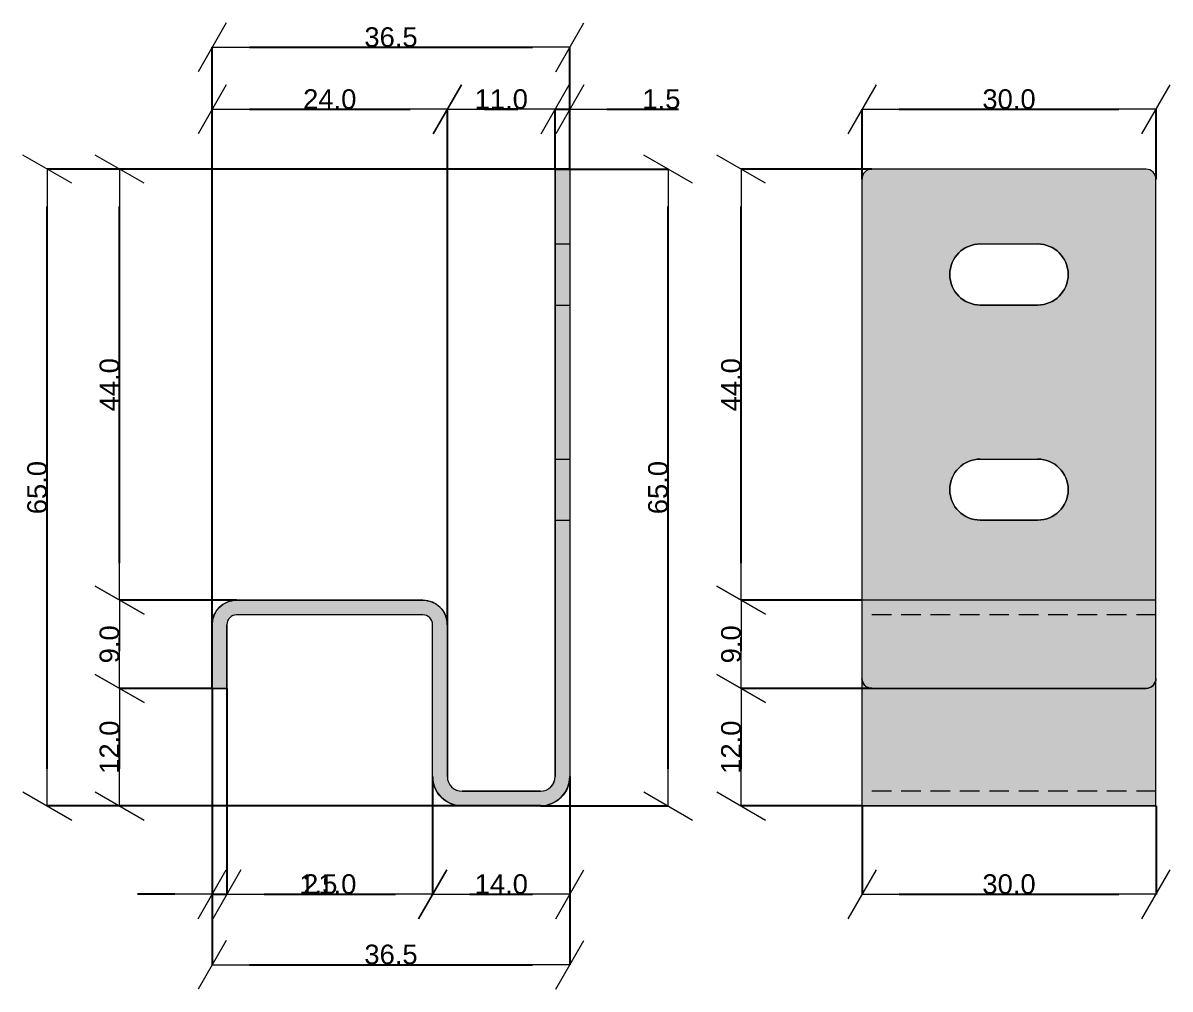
# Model space of a CAD drawing. Header units: millimetres. Extents: x -7826 to 55813, y 465 to 25965.
# Drawn here: x 48873 to 50044, y 21058 to 22044 of the extents above; entities that cross this region are included whole.
import ezdxf

# ---------------------------------------------------------------- set-up
doc = ezdxf.new("R2010")
doc.units = ezdxf.units.MM
doc.linetypes.add('Hidden Line', pattern=[30, 20, -10])
doc.layers.add('2D Drafting - General102', color=254, linetype='Continuous', lineweight=13)
doc.layers.add('2D Drafting - General2', color=251, linetype='Continuous', lineweight=15)
doc.layers.add('Dimensioning - General', color=7, linetype='Continuous')
doc.styles.add('GENERATED_STYLE_1', font='arial.ttf')
doc.dimstyles.new('GENERATED_STYLE__3', dxfattribs={"dimtxt": 20, "dimasz": 38, "dimexe": 0.18, "dimexo": 0, "dimgap": 0.09, "dimtad": 1, "dimtih": 1, "dimtoh": 1, "dimdec": 1, "dimlfac": 0.1, "dimzin": 0, "dimdsep": 46, "dimtxsty": 'GENERATED_STYLE_1', "dimblk": 'ARROWHEAD_2', "dimblk1": 'ARROWHEAD_2', "dimblk2": 'ARROWHEAD_2', "dimcen": 0.09, "dimclrd": 161, "dimclre": 161, "dimclrt": 161, "dimadec": 0, "dimazin": 0, "dimtfac": 1, "dimtdec": 4, "dimtmove": 0, "dimatfit": 3, "dimfxl": 0, "dimtolj": 1, "dimtzin": 0, "dimarcsym": 0})
doc.dimstyles.new('GENERATED_STYLE__4', dxfattribs={"dimtxt": 20, "dimasz": 38, "dimexe": 0.18, "dimexo": 0, "dimgap": 0.09, "dimtad": 1, "dimdec": 1, "dimlfac": 0.1, "dimzin": 0, "dimdsep": 46, "dimtxsty": 'GENERATED_STYLE_1', "dimblk": 'ARROWHEAD_2', "dimblk1": 'ARROWHEAD_2', "dimblk2": 'ARROWHEAD_2', "dimcen": 0.09, "dimclrd": 161, "dimclre": 161, "dimclrt": 161, "dimadec": 0, "dimazin": 0, "dimtfac": 1, "dimtdec": 4, "dimtmove": 0, "dimatfit": 3, "dimfxl": 0, "dimtolj": 1, "dimtzin": 0, "dimarcsym": 0})

# ---------------------------------------------------------------- blocks, each defined once
blk = doc.blocks.new('ARROWHEAD_2')
at = {"color": 0, "linetype": 'Continuous', "lineweight": 0}
for p, q in [((-0.378, -0.655), (0.378, 0.655)), ((0, 0), (-1, 0))]:
    blk.add_line(p, q, dxfattribs=at)
blk = doc.blocks.new('*D162')
at = {"layer": 'Defpoints', "color": 0, "linetype": 'Continuous'}
for p in [(48898.1, 21895.1), (49431.3, 21895.1), (49401.3, 21245.1)]:
    blk.add_point(p, dxfattribs=at)
at = {"layer": 'Dimensioning - General', "color": 161, "linetype": 'Continuous', "lineweight": -2}
for p, q in [((49431.3, 21895.1), (48898, 21895.1)), ((48898.1, 21283.1), (48898.1, 21857.1)), ((49401.3, 21245.1), (48898, 21245.1))]:
    blk.add_line(p, q, dxfattribs=at)
at = {"layer": 'Dimensioning - General', "color": 161, "linetype": 'Continuous', "lineweight": -2, "xscale": 38.00000000000001, "yscale": 38.00000000000001, "zscale": 38.00000000000001}
for p, rotation in [((48898.1, 21895.1), 90), ((48898.1, 21245.1), 270)]:
    blk.add_blockref('ARROWHEAD_2', p, dxfattribs=dict(at, rotation=rotation))
at = {"layer": 'Dimensioning - General', "color": 161, "linetype": 'Continuous', "lineweight": 25, "insert": (48887.8, 21570.1), "char_height": 20, "attachment_point": 5, "rotation": 90, "style": 'GENERATED_STYLE_1'}
blk.add_mtext('\\A1;65.0', dxfattribs=at)
blk = doc.blocks.new('*D163')
at = {"layer": 'Defpoints', "color": 0, "linetype": 'Continuous'}
for p in [(49416.3, 21895.1), (49531.6, 21895.1), (49401.3, 21245.1)]:
    blk.add_point(p, dxfattribs=at)
at = {"layer": 'Dimensioning - General', "color": 161, "linetype": 'Continuous', "lineweight": -2}
for p, q in [((49416.3, 21895.1), (49531.8, 21895.1)), ((49531.6, 21283.1), (49531.6, 21857.1)), ((49401.3, 21245.1), (49531.8, 21245.1))]:
    blk.add_line(p, q, dxfattribs=at)
at = {"layer": 'Dimensioning - General', "color": 161, "linetype": 'Continuous', "lineweight": -2, "xscale": 38.00000000000001, "yscale": 38.00000000000001, "zscale": 38.00000000000001}
for p, rotation in [((49531.6, 21895.1), 90), ((49531.6, 21245.1), 270)]:
    blk.add_blockref('ARROWHEAD_2', p, dxfattribs=dict(at, rotation=rotation))
at = {"layer": 'Dimensioning - General', "color": 161, "linetype": 'Continuous', "lineweight": 25, "insert": (49521.3, 21570.1), "char_height": 20, "attachment_point": 5, "rotation": 90, "style": 'GENERATED_STYLE_1'}
blk.add_mtext('\\A1;65.0', dxfattribs=at)
blk = doc.blocks.new('*D164')
at = {"layer": 'Defpoints', "color": 0, "linetype": 'Continuous'}
for p in [(49606.1, 21365.1), (49739.4, 21365.1), (49729.4, 21245.1)]:
    blk.add_point(p, dxfattribs=at)
at = {"layer": 'Dimensioning - General', "color": 161, "linetype": 'Continuous', "lineweight": -2}
for p, q in [((49739.4, 21365.1), (49605.9, 21365.1)), ((49606.1, 21283.1), (49606.1, 21327.1)), ((49729.4, 21245.1), (49605.9, 21245.1))]:
    blk.add_line(p, q, dxfattribs=at)
at = {"layer": 'Dimensioning - General', "color": 161, "linetype": 'Continuous', "lineweight": -2, "xscale": 38.00000000000001, "yscale": 38.00000000000001, "zscale": 38.00000000000001}
for p, rotation in [((49606.1, 21365.1), 90), ((49606.1, 21245.1), 270)]:
    blk.add_blockref('ARROWHEAD_2', p, dxfattribs=dict(at, rotation=rotation))
at = {"layer": 'Dimensioning - General', "color": 161, "linetype": 'Continuous', "lineweight": 25, "insert": (49595.8, 21305.1), "char_height": 20, "attachment_point": 5, "rotation": 90, "style": 'GENERATED_STYLE_1'}
blk.add_mtext('\\A1;12.0', dxfattribs=at)
blk = doc.blocks.new('*D165')
at = {"layer": 'Defpoints', "color": 0, "linetype": 'Continuous'}
for p in [(49606.1, 21455.1), (49729.4, 21455.1), (49739.4, 21365.1)]:
    blk.add_point(p, dxfattribs=at)
at = {"layer": 'Dimensioning - General', "color": 161, "linetype": 'Continuous', "lineweight": -2}
for p, q in [((49729.4, 21455.1), (49605.9, 21455.1)), ((49606.1, 21403.1), (49606.1, 21417.1)), ((49739.4, 21365.1), (49605.9, 21365.1))]:
    blk.add_line(p, q, dxfattribs=at)
at = {"layer": 'Dimensioning - General', "color": 161, "linetype": 'Continuous', "lineweight": -2, "xscale": 38.00000000000001, "yscale": 38.00000000000001, "zscale": 38.00000000000001}
for p, rotation in [((49606.1, 21455.1), 90), ((49606.1, 21365.1), 270)]:
    blk.add_blockref('ARROWHEAD_2', p, dxfattribs=dict(at, rotation=rotation))
at = {"layer": 'Dimensioning - General', "color": 161, "linetype": 'Continuous', "lineweight": 25, "insert": (49595.8, 21410.1), "char_height": 20, "attachment_point": 5, "rotation": 90, "style": 'GENERATED_STYLE_1'}
blk.add_mtext('\\A1;9.0', dxfattribs=at)
blk = doc.blocks.new('*D166')
at = {"layer": 'Defpoints', "color": 0, "linetype": 'Continuous'}
for p in [(49606.1, 21895.1), (49739.4, 21895.1), (49729.4, 21455.1)]:
    blk.add_point(p, dxfattribs=at)
at = {"layer": 'Dimensioning - General', "color": 161, "linetype": 'Continuous', "lineweight": -2}
for p, q in [((49739.4, 21895.1), (49605.9, 21895.1)), ((49606.1, 21493.1), (49606.1, 21857.1)), ((49729.4, 21455.1), (49605.9, 21455.1))]:
    blk.add_line(p, q, dxfattribs=at)
at = {"layer": 'Dimensioning - General', "color": 161, "linetype": 'Continuous', "lineweight": -2, "xscale": 38.00000000000001, "yscale": 38.00000000000001, "zscale": 38.00000000000001}
for p, rotation in [((49606.1, 21895.1), 90), ((49606.1, 21455.1), 270)]:
    blk.add_blockref('ARROWHEAD_2', p, dxfattribs=dict(at, rotation=rotation))
at = {"layer": 'Dimensioning - General', "color": 161, "linetype": 'Continuous', "lineweight": 25, "insert": (49595.8, 21675.1), "char_height": 20, "attachment_point": 5, "rotation": 90, "style": 'GENERATED_STYLE_1'}
blk.add_mtext('\\A1;44.0', dxfattribs=at)
blk = doc.blocks.new('*D167')
at = {"layer": 'Defpoints', "color": 0, "linetype": 'Continuous'}
for p in [(50029.4, 21956.3), (49729.4, 21885.1), (50029.4, 21885.1)]:
    blk.add_point(p, dxfattribs=at)
at = {"layer": 'Dimensioning - General', "color": 161, "linetype": 'Continuous', "lineweight": -2}
for p, q in [((49729.4, 21885.1), (49729.4, 21956.4)), ((49767.4, 21956.3), (49991.4, 21956.3)), ((50029.4, 21885.1), (50029.4, 21956.4))]:
    blk.add_line(p, q, dxfattribs=at)
at = {"layer": 'Dimensioning - General', "color": 161, "linetype": 'Continuous', "lineweight": -2, "xscale": 38.00000000000001, "yscale": 38.00000000000001, "zscale": 38.00000000000001, "rotation": 180}
blk.add_blockref('ARROWHEAD_2', (49729.4, 21956.3), dxfattribs=at)
at = {"layer": 'Dimensioning - General', "color": 161, "linetype": 'Continuous', "lineweight": -2, "xscale": 38.00000000000001, "yscale": 38.00000000000001, "zscale": 38.00000000000001}
blk.add_blockref('ARROWHEAD_2', (50029.4, 21956.3), dxfattribs=at)
at = {"layer": 'Dimensioning - General', "color": 161, "linetype": 'Continuous', "lineweight": 25, "insert": (49879.4, 21966.6), "char_height": 20, "attachment_point": 5, "style": 'GENERATED_STYLE_1'}
blk.add_mtext('\\A1;30.0', dxfattribs=at)
blk = doc.blocks.new('*D168')
at = {"layer": 'Defpoints', "color": 0, "linetype": 'Continuous'}
for p in [(49306.3, 21956.3), (49306.3, 21430.1), (49066.3, 21365.1)]:
    blk.add_point(p, dxfattribs=at)
at = {"layer": 'Dimensioning - General', "color": 161, "linetype": 'Continuous', "lineweight": -2}
for p, q in [((49066.3, 21365.1), (49066.3, 21956.4)), ((49104.3, 21956.3), (49268.3, 21956.3)), ((49306.3, 21430.1), (49306.3, 21956.4))]:
    blk.add_line(p, q, dxfattribs=at)
at = {"layer": 'Dimensioning - General', "color": 161, "linetype": 'Continuous', "lineweight": -2, "xscale": 38.00000000000001, "yscale": 38.00000000000001, "zscale": 38.00000000000001, "rotation": 180}
blk.add_blockref('ARROWHEAD_2', (49066.3, 21956.3), dxfattribs=at)
at = {"layer": 'Dimensioning - General', "color": 161, "linetype": 'Continuous', "lineweight": -2, "xscale": 38.00000000000001, "yscale": 38.00000000000001, "zscale": 38.00000000000001}
blk.add_blockref('ARROWHEAD_2', (49306.3, 21956.3), dxfattribs=at)
at = {"layer": 'Dimensioning - General', "color": 161, "linetype": 'Continuous', "lineweight": 25, "insert": (49186.3, 21966.6), "char_height": 20, "attachment_point": 5, "style": 'GENERATED_STYLE_1'}
blk.add_mtext('\\A1;24.0', dxfattribs=at)
blk = doc.blocks.new('*D169')
at = {"layer": 'Defpoints', "color": 0, "linetype": 'Continuous'}
for p in [(49416.3, 21956.3), (49416.3, 21895.1), (49306.3, 21430.1)]:
    blk.add_point(p, dxfattribs=at)
at = {"layer": 'Dimensioning - General', "color": 161, "linetype": 'Continuous', "lineweight": -2}
for p, q in [((49306.3, 21430.1), (49306.3, 21956.4)), ((49344.3, 21956.3), (49378.3, 21956.3)), ((49416.3, 21895.1), (49416.3, 21956.4))]:
    blk.add_line(p, q, dxfattribs=at)
at = {"layer": 'Dimensioning - General', "color": 161, "linetype": 'Continuous', "lineweight": -2, "xscale": 38.00000000000001, "yscale": 38.00000000000001, "zscale": 38.00000000000001, "rotation": 180}
blk.add_blockref('ARROWHEAD_2', (49306.3, 21956.3), dxfattribs=at)
at = {"layer": 'Dimensioning - General', "color": 161, "linetype": 'Continuous', "lineweight": -2, "xscale": 38.00000000000001, "yscale": 38.00000000000001, "zscale": 38.00000000000001}
blk.add_blockref('ARROWHEAD_2', (49416.3, 21956.3), dxfattribs=at)
at = {"layer": 'Dimensioning - General', "color": 161, "linetype": 'Continuous', "lineweight": 25, "insert": (49361.3, 21966.6), "char_height": 20, "attachment_point": 5, "style": 'GENERATED_STYLE_1'}
blk.add_mtext('\\A1;11.0', dxfattribs=at)
blk = doc.blocks.new('*D170')
at = {"layer": 'Defpoints', "color": 0, "linetype": 'Continuous'}
for p in [(49431.3, 21956.3), (49416.3, 21895.1), (49431.3, 21895.1)]:
    blk.add_point(p, dxfattribs=at)
at = {"layer": 'Dimensioning - General', "color": 161, "linetype": 'Continuous', "lineweight": -2}
for p, q in [((49378.3, 21956.3), (49340.3, 21956.3)), ((49416.3, 21895.1), (49416.3, 21956.4)), ((49416.3, 21956.3), (49431.3, 21956.3)), ((49431.3, 21895.1), (49431.3, 21956.4)), ((49469.3, 21956.3), (49542.1, 21956.3))]:
    blk.add_line(p, q, dxfattribs=at)
at = {"layer": 'Dimensioning - General', "color": 161, "linetype": 'Continuous', "lineweight": -2, "xscale": 38.00000000000001, "yscale": 38.00000000000001, "zscale": 38.00000000000001}
blk.add_blockref('ARROWHEAD_2', (49416.3, 21956.3), dxfattribs=at)
at = {"layer": 'Dimensioning - General', "color": 161, "linetype": 'Continuous', "lineweight": -2, "xscale": 38.00000000000001, "yscale": 38.00000000000001, "zscale": 38.00000000000001, "rotation": 180}
blk.add_blockref('ARROWHEAD_2', (49431.3, 21956.3), dxfattribs=at)
at = {"layer": 'Dimensioning - General', "color": 161, "linetype": 'Continuous', "lineweight": 25, "insert": (49524.7, 21966.6), "char_height": 20, "attachment_point": 5, "style": 'GENERATED_STYLE_1'}
blk.add_mtext('\\A1;1.5', dxfattribs=at)
blk = doc.blocks.new('*D171')
at = {"layer": 'Defpoints', "color": 0, "linetype": 'Continuous'}
for p in [(49431.3, 22019.6), (49431.3, 21895.1), (49066.3, 21365.1)]:
    blk.add_point(p, dxfattribs=at)
at = {"layer": 'Dimensioning - General', "color": 161, "linetype": 'Continuous', "lineweight": -2}
for p, q in [((49066.3, 21365.1), (49066.3, 22019.8)), ((49104.3, 22019.6), (49393.3, 22019.6)), ((49431.3, 21895.1), (49431.3, 22019.8))]:
    blk.add_line(p, q, dxfattribs=at)
at = {"layer": 'Dimensioning - General', "color": 161, "linetype": 'Continuous', "lineweight": -2, "xscale": 38.00000000000001, "yscale": 38.00000000000001, "zscale": 38.00000000000001, "rotation": 180}
blk.add_blockref('ARROWHEAD_2', (49066.3, 22019.6), dxfattribs=at)
at = {"layer": 'Dimensioning - General', "color": 161, "linetype": 'Continuous', "lineweight": -2, "xscale": 38.00000000000001, "yscale": 38.00000000000001, "zscale": 38.00000000000001}
blk.add_blockref('ARROWHEAD_2', (49431.3, 22019.6), dxfattribs=at)
at = {"layer": 'Dimensioning - General', "color": 161, "linetype": 'Continuous', "lineweight": 25, "insert": (49248.8, 22029.9), "char_height": 20, "attachment_point": 5, "style": 'GENERATED_STYLE_1'}
blk.add_mtext('\\A1;36.5', dxfattribs=at)
blk = doc.blocks.new('*D172')
at = {"layer": 'Defpoints', "color": 0, "linetype": 'Continuous'}
for p in [(48971.9, 21365.1), (49066.3, 21365.1), (49321.3, 21245.1)]:
    blk.add_point(p, dxfattribs=at)
at = {"layer": 'Dimensioning - General', "color": 161, "linetype": 'Continuous', "lineweight": -2}
for p, q in [((49066.3, 21365.1), (48971.7, 21365.1)), ((48971.9, 21283.1), (48971.9, 21327.1)), ((49321.3, 21245.1), (48971.7, 21245.1))]:
    blk.add_line(p, q, dxfattribs=at)
at = {"layer": 'Dimensioning - General', "color": 161, "linetype": 'Continuous', "lineweight": -2, "xscale": 38.00000000000001, "yscale": 38.00000000000001, "zscale": 38.00000000000001}
for p, rotation in [((48971.9, 21365.1), 90), ((48971.9, 21245.1), 270)]:
    blk.add_blockref('ARROWHEAD_2', p, dxfattribs=dict(at, rotation=rotation))
at = {"layer": 'Dimensioning - General', "color": 161, "linetype": 'Continuous', "lineweight": 25, "insert": (48961.6, 21305.1), "char_height": 20, "attachment_point": 5, "rotation": 90, "style": 'GENERATED_STYLE_1'}
blk.add_mtext('\\A1;12.0', dxfattribs=at)
blk = doc.blocks.new('*D173')
at = {"layer": 'Defpoints', "color": 0, "linetype": 'Continuous'}
for p in [(48971.9, 21455.1), (49091.3, 21455.1), (49066.3, 21365.1)]:
    blk.add_point(p, dxfattribs=at)
at = {"layer": 'Dimensioning - General', "color": 161, "linetype": 'Continuous', "lineweight": -2}
for p, q in [((49091.3, 21455.1), (48971.7, 21455.1)), ((48971.9, 21403.1), (48971.9, 21417.1)), ((49066.3, 21365.1), (48971.7, 21365.1))]:
    blk.add_line(p, q, dxfattribs=at)
at = {"layer": 'Dimensioning - General', "color": 161, "linetype": 'Continuous', "lineweight": -2, "xscale": 38.00000000000001, "yscale": 38.00000000000001, "zscale": 38.00000000000001}
for p, rotation in [((48971.9, 21455.1), 90), ((48971.9, 21365.1), 270)]:
    blk.add_blockref('ARROWHEAD_2', p, dxfattribs=dict(at, rotation=rotation))
at = {"layer": 'Dimensioning - General', "color": 161, "linetype": 'Continuous', "lineweight": 25, "insert": (48961.6, 21410.1), "char_height": 20, "attachment_point": 5, "rotation": 90, "style": 'GENERATED_STYLE_1'}
blk.add_mtext('\\A1;9.0', dxfattribs=at)
blk = doc.blocks.new('*D174')
at = {"layer": 'Defpoints', "color": 0, "linetype": 'Continuous'}
for p in [(48971.9, 21895.1), (49416.3, 21895.1), (49091.3, 21455.1)]:
    blk.add_point(p, dxfattribs=at)
at = {"layer": 'Dimensioning - General', "color": 161, "linetype": 'Continuous', "lineweight": -2}
for p, q in [((49416.3, 21895.1), (48971.7, 21895.1)), ((48971.9, 21493.1), (48971.9, 21857.1)), ((49091.3, 21455.1), (48971.7, 21455.1))]:
    blk.add_line(p, q, dxfattribs=at)
at = {"layer": 'Dimensioning - General', "color": 161, "linetype": 'Continuous', "lineweight": -2, "xscale": 38.00000000000001, "yscale": 38.00000000000001, "zscale": 38.00000000000001}
for p, rotation in [((48971.9, 21895.1), 90), ((48971.9, 21455.1), 270)]:
    blk.add_blockref('ARROWHEAD_2', p, dxfattribs=dict(at, rotation=rotation))
at = {"layer": 'Dimensioning - General', "color": 161, "linetype": 'Continuous', "lineweight": 25, "insert": (48961.6, 21675.1), "char_height": 20, "attachment_point": 5, "rotation": 90, "style": 'GENERATED_STYLE_1'}
blk.add_mtext('\\A1;44.0', dxfattribs=at)
blk = doc.blocks.new('*D175')
at = {"layer": 'Defpoints', "color": 0, "linetype": 'Continuous'}
for p in [(49066.3, 21365.1), (49081.3, 21365.1), (49081.3, 21154.9)]:
    blk.add_point(p, dxfattribs=at)
at = {"layer": 'Dimensioning - General', "color": 161, "linetype": 'Continuous', "lineweight": -2}
for p, q in [((49066.3, 21365.1), (49066.3, 21154.8)), ((49081.3, 21365.1), (49081.3, 21154.8)), ((49028.3, 21154.9), (48990.3, 21154.9)), ((49066.3, 21154.9), (49081.3, 21154.9)), ((49119.3, 21154.9), (49192.1, 21154.9))]:
    blk.add_line(p, q, dxfattribs=at)
at = {"layer": 'Dimensioning - General', "color": 161, "linetype": 'Continuous', "lineweight": -2, "xscale": 38.00000000000001, "yscale": 38.00000000000001, "zscale": 38.00000000000001}
blk.add_blockref('ARROWHEAD_2', (49066.3, 21154.9), dxfattribs=at)
at = {"layer": 'Dimensioning - General', "color": 161, "linetype": 'Continuous', "lineweight": -2, "xscale": 38.00000000000001, "yscale": 38.00000000000001, "zscale": 38.00000000000001, "rotation": 180}
blk.add_blockref('ARROWHEAD_2', (49081.3, 21154.9), dxfattribs=at)
at = {"layer": 'Dimensioning - General', "color": 161, "linetype": 'Continuous', "lineweight": 25, "insert": (49174.7, 21165.2), "char_height": 20, "attachment_point": 5, "style": 'GENERATED_STYLE_1'}
blk.add_mtext('\\A1;1.5', dxfattribs=at)
blk = doc.blocks.new('*D176')
at = {"layer": 'Defpoints', "color": 0, "linetype": 'Continuous'}
for p in [(49081.3, 21365.1), (49291.3, 21275.1), (49291.3, 21154.9)]:
    blk.add_point(p, dxfattribs=at)
at = {"layer": 'Dimensioning - General', "color": 161, "linetype": 'Continuous', "lineweight": -2}
for p, q in [((49081.3, 21365.1), (49081.3, 21154.8)), ((49291.3, 21275.1), (49291.3, 21154.8)), ((49119.3, 21154.9), (49253.3, 21154.9))]:
    blk.add_line(p, q, dxfattribs=at)
at = {"layer": 'Dimensioning - General', "color": 161, "linetype": 'Continuous', "lineweight": -2, "xscale": 38.00000000000001, "yscale": 38.00000000000001, "zscale": 38.00000000000001, "rotation": 180}
blk.add_blockref('ARROWHEAD_2', (49081.3, 21154.9), dxfattribs=at)
at = {"layer": 'Dimensioning - General', "color": 161, "linetype": 'Continuous', "lineweight": -2, "xscale": 38.00000000000001, "yscale": 38.00000000000001, "zscale": 38.00000000000001}
blk.add_blockref('ARROWHEAD_2', (49291.3, 21154.9), dxfattribs=at)
at = {"layer": 'Dimensioning - General', "color": 161, "linetype": 'Continuous', "lineweight": 25, "insert": (49186.3, 21165.2), "char_height": 20, "attachment_point": 5, "style": 'GENERATED_STYLE_1'}
blk.add_mtext('\\A1;21.0', dxfattribs=at)
blk = doc.blocks.new('*D177')
at = {"layer": 'Defpoints', "color": 0, "linetype": 'Continuous'}
for p in [(49291.3, 21275.1), (49431.3, 21275.1), (49431.3, 21154.9)]:
    blk.add_point(p, dxfattribs=at)
at = {"layer": 'Dimensioning - General', "color": 161, "linetype": 'Continuous', "lineweight": -2}
for p, q in [((49291.3, 21275.1), (49291.3, 21154.8)), ((49431.3, 21275.1), (49431.3, 21154.8)), ((49329.3, 21154.9), (49393.3, 21154.9))]:
    blk.add_line(p, q, dxfattribs=at)
at = {"layer": 'Dimensioning - General', "color": 161, "linetype": 'Continuous', "lineweight": -2, "xscale": 38.00000000000001, "yscale": 38.00000000000001, "zscale": 38.00000000000001, "rotation": 180}
blk.add_blockref('ARROWHEAD_2', (49291.3, 21154.9), dxfattribs=at)
at = {"layer": 'Dimensioning - General', "color": 161, "linetype": 'Continuous', "lineweight": -2, "xscale": 38.00000000000001, "yscale": 38.00000000000001, "zscale": 38.00000000000001}
blk.add_blockref('ARROWHEAD_2', (49431.3, 21154.9), dxfattribs=at)
at = {"layer": 'Dimensioning - General', "color": 161, "linetype": 'Continuous', "lineweight": 25, "insert": (49361.3, 21165.2), "char_height": 20, "attachment_point": 5, "style": 'GENERATED_STYLE_1'}
blk.add_mtext('\\A1;14.0', dxfattribs=at)
blk = doc.blocks.new('*D178')
at = {"layer": 'Defpoints', "color": 0, "linetype": 'Continuous'}
for p in [(49066.3, 21365.1), (49431.3, 21275.1), (49431.3, 21083)]:
    blk.add_point(p, dxfattribs=at)
at = {"layer": 'Dimensioning - General', "color": 161, "linetype": 'Continuous', "lineweight": -2}
for p, q in [((49066.3, 21365.1), (49066.3, 21082.9)), ((49431.3, 21275.1), (49431.3, 21082.9)), ((49104.3, 21083), (49393.3, 21083))]:
    blk.add_line(p, q, dxfattribs=at)
at = {"layer": 'Dimensioning - General', "color": 161, "linetype": 'Continuous', "lineweight": -2, "xscale": 38.00000000000001, "yscale": 38.00000000000001, "zscale": 38.00000000000001, "rotation": 180}
blk.add_blockref('ARROWHEAD_2', (49066.3, 21083), dxfattribs=at)
at = {"layer": 'Dimensioning - General', "color": 161, "linetype": 'Continuous', "lineweight": -2, "xscale": 38.00000000000001, "yscale": 38.00000000000001, "zscale": 38.00000000000001}
blk.add_blockref('ARROWHEAD_2', (49431.3, 21083), dxfattribs=at)
at = {"layer": 'Dimensioning - General', "color": 161, "linetype": 'Continuous', "lineweight": 25, "insert": (49248.8, 21093.4), "char_height": 20, "attachment_point": 5, "style": 'GENERATED_STYLE_1'}
blk.add_mtext('\\A1;36.5', dxfattribs=at)
blk = doc.blocks.new('*D179')
at = {"layer": 'Defpoints', "color": 0, "linetype": 'Continuous'}
for p in [(49729.4, 21245.1), (50029.4, 21245.1), (50029.4, 21154.9)]:
    blk.add_point(p, dxfattribs=at)
at = {"layer": 'Dimensioning - General', "color": 161, "linetype": 'Continuous', "lineweight": -2}
for p, q in [((49729.4, 21245.1), (49729.4, 21154.8)), ((50029.4, 21245.1), (50029.4, 21154.8)), ((49767.4, 21154.9), (49991.4, 21154.9))]:
    blk.add_line(p, q, dxfattribs=at)
at = {"layer": 'Dimensioning - General', "color": 161, "linetype": 'Continuous', "lineweight": -2, "xscale": 38.00000000000001, "yscale": 38.00000000000001, "zscale": 38.00000000000001, "rotation": 180}
blk.add_blockref('ARROWHEAD_2', (49729.4, 21154.9), dxfattribs=at)
at = {"layer": 'Dimensioning - General', "color": 161, "linetype": 'Continuous', "lineweight": -2, "xscale": 38.00000000000001, "yscale": 38.00000000000001, "zscale": 38.00000000000001}
blk.add_blockref('ARROWHEAD_2', (50029.4, 21154.9), dxfattribs=at)
at = {"layer": 'Dimensioning - General', "color": 161, "linetype": 'Continuous', "lineweight": 25, "insert": (49879.4, 21165.2), "char_height": 20, "attachment_point": 5, "style": 'GENERATED_STYLE_1'}
blk.add_mtext('\\A1;30.0', dxfattribs=at)

msp = doc.modelspace()

# ---------------------------------------------------------------- hatches: boundary and pattern name
at = {"layer": '2D Drafting - General102', "linetype": 'Continuous'}
h = msp.add_hatch(color=256, dxfattribs=at)
edge = h.paths.add_edge_path()
edge.add_arc((49091.29, 21430.15), 10, 90, 180)
edge.add_line((49081.29, 21430.15), (49081.29, 21365.15))
edge.add_line((49081.29, 21365.15), (49066.29, 21365.15))
edge.add_line((49066.29, 21365.15), (49066.29, 21430.15))
edge.add_arc((49091.29, 21430.15), 25, 90, 180, ccw=False)
edge.add_line((49091.29, 21455.15), (49281.29, 21455.15))
edge.add_arc((49281.29, 21430.15), 25, 0, 90, ccw=False)
edge.add_line((49306.29, 21430.15), (49306.29, 21275.15))
edge.add_arc((49321.29, 21275.15), 15, 180, 270)
edge.add_line((49321.29, 21260.15), (49401.29, 21260.15))
edge.add_arc((49401.29, 21275.15), 15, 270, 360)
edge.add_line((49416.29, 21275.15), (49416.29, 21895.15))
edge.add_line((49416.29, 21895.15), (49431.29, 21895.15))
edge.add_line((49431.29, 21895.15), (49431.29, 21275.15))
edge.add_arc((49401.29, 21275.15), 30, -90, 0, ccw=False)
edge.add_line((49401.29, 21245.15), (49321.29, 21245.15))
edge.add_arc((49321.29, 21275.15), 30, 180, 270, ccw=False)
edge.add_line((49291.29, 21275.15), (49291.29, 21430.15))
edge.add_arc((49281.29, 21430.15), 10, 0, 90)
edge.add_line((49281.29, 21440.15), (49091.29, 21440.15))
h = msp.add_hatch(color=256, dxfattribs=at)
edge = h.paths.add_edge_path()
edge.add_line((50029.36, 21375.15), (50029.36, 21885.15))
edge.add_arc((50019.36, 21885.15), 10, 0, 90)
edge.add_line((50019.36, 21895.15), (49739.36, 21895.15))
edge.add_arc((49739.36, 21885.15), 10, 90, 180)
edge.add_line((49729.36, 21885.15), (49729.36, 21375.15))
edge.add_arc((49739.36, 21375.15), 10, 180, 270)
edge.add_line((49739.36, 21365.15), (50019.36, 21365.15))
edge.add_arc((50019.36, 21375.15), 10, 270, 360)
edge = h.paths.add_edge_path(flags=16)
edge.add_line((49850.1, 21818.82), (49908.61, 21818.82))
edge.add_arc((49908.61, 21787.66), 31.16, -90, 90, ccw=False)
edge.add_line((49908.61, 21756.5), (49850.1, 21756.5))
edge.add_arc((49850.1, 21787.66), 31.16, 90, 270, ccw=False)
edge = h.paths.add_edge_path(flags=16)
edge.add_line((49850.1, 21599.19), (49908.61, 21599.19))
edge.add_arc((49908.61, 21568.03), 31.16, -90, 90, ccw=False)
edge.add_line((49908.61, 21536.87), (49850.1, 21536.87))
edge.add_arc((49850.1, 21568.03), 31.16, 90, 270, ccw=False)
h = msp.add_hatch(color=256, dxfattribs=at)
edge = h.paths.add_edge_path()
edge.add_line((49729.36, 21245.15), (50029.36, 21245.15))
edge.add_line((50029.36, 21245.15), (50029.36, 21365.15))
edge.add_line((50029.36, 21365.15), (50029.36, 21375.15))
edge.add_arc((50019.36, 21375.15), 10, -90, 0, ccw=False)
edge.add_line((50019.36, 21365.15), (49739.36, 21365.15))
edge.add_arc((49739.36, 21375.15), 10, 180, 270, ccw=False)
edge.add_line((49729.36, 21375.15), (49729.36, 21365.15))
edge.add_line((49729.36, 21365.15), (49729.36, 21245.15))

# ---------------------------------------------------------------- linework, layer by layer
at = {"layer": '2D Drafting - General2', "linetype": 'Continuous'}
for p, q in [((49416.29, 21895.15), (49416.29, 21275.15)), ((49431.29, 21895.15), (49416.29, 21895.15)), ((49431.29, 21895.15), (49431.29, 21275.15)), ((49416.29, 21818.82), (49431.29, 21818.82)), ((49850.1, 21818.82), (49908.61, 21818.82)), ((49416.29, 21756.5), (49431.29, 21756.5)), ((49850.1, 21756.5), (49908.61, 21756.5)), ((49416.29, 21599.19), (49431.29, 21599.19)), ((49850.1, 21599.19), (49908.61, 21599.19)), ((49416.29, 21536.87), (49431.29, 21536.87)), ((49850.1, 21536.87), (49908.61, 21536.87)), ((49281.29, 21455.15), (49091.29, 21455.15)), ((50029.36, 21455.15), (49729.36, 21455.15)), ((49281.29, 21440.15), (49091.29, 21440.15)), ((49066.29, 21365.15), (49066.29, 21430.15)), ((49081.29, 21365.15), (49081.29, 21430.15)), ((49291.29, 21275.15), (49291.29, 21430.15)), ((49306.29, 21275.15), (49306.29, 21430.15)), ((49066.29, 21365.15), (49081.29, 21365.15)), ((49401.29, 21260.15), (49321.29, 21260.15)), ((49401.29, 21245.15), (49321.29, 21245.15)), ((50029.36, 21245.15), (49729.36, 21245.15))]:
    msp.add_line(p, q, dxfattribs=at)
at = {"layer": '2D Drafting - General2', "linetype": 'Hidden Line'}
for p, q in [((50029.36, 21440.15), (49729.36, 21440.15)), ((50029.36, 21260.15), (49729.36, 21260.15))]:
    msp.add_line(p, q, dxfattribs=at)
at = {"layer": '2D Drafting - General2', "linetype": 'Continuous', "flags": 128}
for points in [[(49091.29, 21440.15, 0.4142136), (49081.29, 21430.15), (49081.29, 21365.15), (49066.29, 21365.15), (49066.29, 21430.15, -0.4142136), (49091.29, 21455.15), (49281.29, 21455.15, -0.4142136), (49306.29, 21430.15), (49306.29, 21275.15, 0.4142136), (49321.29, 21260.15), (49401.29, 21260.15, 0.4142136), (49416.29, 21275.15), (49416.29, 21895.15), (49431.29, 21895.15), (49431.29, 21275.15, -0.4142136), (49401.29, 21245.15), (49321.29, 21245.15, -0.4142136), (49291.29, 21275.15), (49291.29, 21430.15, 0.4142136), (49281.29, 21440.15)], [(50029.36, 21375.15), (50029.36, 21885.15, 0.4142136), (50019.36, 21895.15), (49739.36, 21895.15, 0.4142136), (49729.36, 21885.15), (49729.36, 21375.15, 0.4142136), (49739.36, 21365.15), (50019.36, 21365.15, 0.4142136)], [(49850.1, 21818.82), (49908.61, 21818.82, -1), (49908.61, 21756.5), (49850.1, 21756.5, -1)], [(49850.1, 21599.19), (49908.61, 21599.19, -1), (49908.61, 21536.87), (49850.1, 21536.87, -1)], [(49729.36, 21245.15), (50029.36, 21245.15), (50029.36, 21365.15), (50029.36, 21375.15, -0.4142136), (50019.36, 21365.15), (49739.36, 21365.15, -0.4142136), (49729.36, 21375.15), (49729.36, 21365.15)]]:
    msp.add_lwpolyline(points, format="xyb", close=True, dxfattribs=at)
at = {"layer": '2D Drafting - General2', "linetype": 'Continuous'}
for centre, radius, start, end in [((49850.1, 21787.66), 31.16, 90, 270), ((49908.61, 21787.66), 31.16, 270, 90), ((49850.1, 21568.03), 31.16, 90, 270), ((49908.61, 21568.03), 31.16, 270, 90), ((49091.29, 21430.15), 25, 90, 180), ((49281.29, 21430.15), 25, 0, 90), ((49091.29, 21430.15), 10, 90, 180), ((49281.29, 21430.15), 10, 0, 90), ((49321.29, 21275.15), 30, 180, 270), ((49321.29, 21275.15), 15, 180, 270), ((49401.29, 21275.15), 30, 270, 0), ((49401.29, 21275.15), 15, 270, 0)]:
    msp.add_arc(centre, radius, start, end, dxfattribs=at)

# ---------------------------------------------------------------- dimensions: what is measured, and where the dimension line sits
at = {"layer": 'Dimensioning - General', "color": 161, "linetype": 'Continuous', "lineweight": 25}
for base, p1, p2, picture, middle in [((49431.29, 22019.6), (49066.29, 21365.15), (49431.29, 21895.15), '*D171', (49248.79, 22029.91)), ((49306.29, 21956.26), (49066.29, 21365.15), (49306.29, 21430.15), '*D168', (49186.29, 21966.57)), ((49416.29, 21956.26), (49306.29, 21430.15), (49416.29, 21895.15), '*D169', (49361.29, 21966.57)), ((49431.29, 21956.26), (49416.29, 21895.15), (49431.29, 21895.15), '*D170', (49524.72, 21966.57)), ((50029.36, 21956.26), (49729.36, 21885.15), (50029.36, 21885.15), '*D167', (49879.36, 21966.57)), ((49081.29, 21154.94), (49066.29, 21365.15), (49081.29, 21365.15), '*D175', (49174.72, 21165.24)), ((49431.29, 21083.04), (49066.29, 21365.15), (49431.29, 21275.15), '*D178', (49248.79, 21093.35)), ((49291.29, 21154.94), (49081.29, 21365.15), (49291.29, 21275.15), '*D176', (49186.29, 21165.24)), ((49431.29, 21154.94), (49291.29, 21275.15), (49431.29, 21275.15), '*D177', (49361.29, 21165.24)), ((50029.36, 21154.94), (49729.36, 21245.15), (50029.36, 21245.15), '*D179', (49879.36, 21165.25))]:
    dim = msp.add_linear_dim(base=base, p1=p1, p2=p2, dimstyle='GENERATED_STYLE__3', dxfattribs=at)
    dim.commit()
    dim.dimension.update_dxf_attribs({"geometry": picture, "text_midpoint": middle})
for base, p1, p2, picture, middle in [((48898.13, 21895.15), (49401.29, 21245.15), (49431.29, 21895.15), '*D162', (48887.83, 21570.15)), ((48971.88, 21895.15), (49091.29, 21455.15), (49416.29, 21895.15), '*D174', (48961.58, 21675.15)), ((49531.61, 21895.15), (49401.29, 21245.15), (49416.29, 21895.15), '*D163', (49521.31, 21570.15)), ((49606.09, 21895.15), (49729.36, 21455.15), (49739.36, 21895.15), '*D166', (49595.79, 21675.15)), ((48971.88, 21455.15), (49066.29, 21365.15), (49091.29, 21455.15), '*D173', (48961.58, 21410.15)), ((49606.09, 21455.15), (49739.36, 21365.15), (49729.36, 21455.15), '*D165', (49595.79, 21410.15)), ((48971.88, 21365.15), (49321.29, 21245.15), (49066.29, 21365.15), '*D172', (48961.58, 21305.15)), ((49606.09, 21365.15), (49729.36, 21245.15), (49739.36, 21365.15), '*D164', (49595.79, 21305.15))]:
    dim = msp.add_linear_dim(base=base, p1=p1, p2=p2, angle=90, dimstyle='GENERATED_STYLE__4', dxfattribs=at)
    dim.commit()
    dim.dimension.update_dxf_attribs({"geometry": picture, "text_midpoint": middle})

doc.saveas('drawing.dxf')
